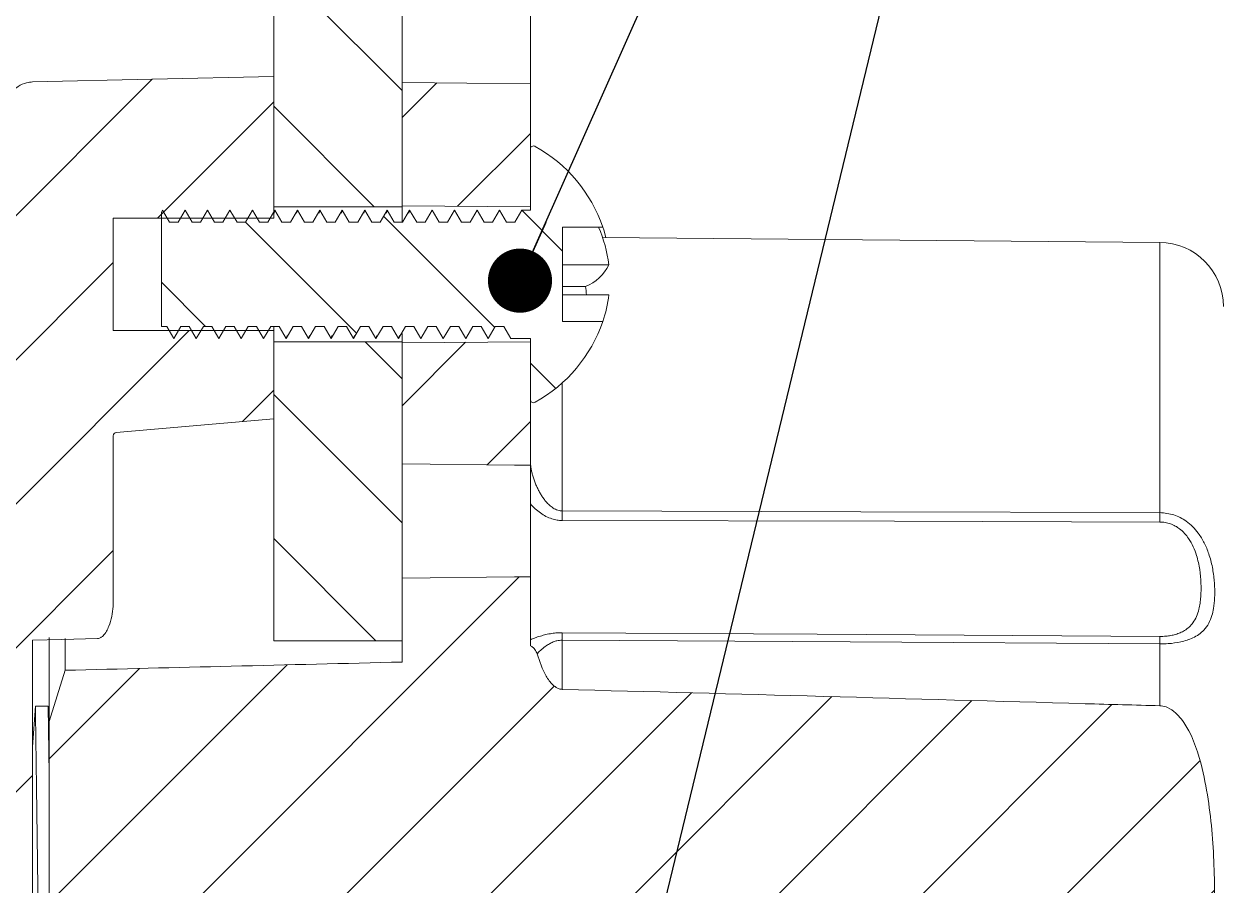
# Model space of a CAD drawing. Extents: x 14808 to 20058, y -13198 to -11680.
# Drawn here: x 16160.1 to 16178.73, y -12174.98 to -12161.57 of the extents above; entities that cross this region are included whole.
import ezdxf

# ---------------------------------------------------------------- set-up
doc = ezdxf.new("R2010")
doc.units = 0
doc.header["$LTSCALE"] = 7
doc.header["$MEASUREMENT"] = 0
doc.layers.get('0').update_dxf_attribs({"color": 2, "linetype": 'CONTINUOUS'})
doc.layers.add('D', color=2, linetype='CONTINUOUS')
doc.styles.add('GHS', font='romans', dxfattribs={"bigfont": 'ghs'})
doc.dimstyles.new('STANDARD$7', dxfattribs={"dimtxt": 3.5, "dimasz": 3, "dimexe": 1, "dimexo": 0.0625, "dimgap": 1, "dimtad": 1, "dimdec": 4, "dimzin": 0, "dimdsep": 46, "dimtxsty": 'GHS', "dimcen": 1, "dimclrt": 2, "dimadec": 0, "dimazin": 0, "dimtfac": 1, "dimtdec": 4, "dimtofl": 0, "dimtmove": 0, "dimatfit": 3, "dimfxl": 1, "dimtolj": 1, "dimtzin": 0, "dimarcsym": 0})
pattern_1 = [(315, (16169.5734, -12738.675), (1.122532, 1.122532), [])]
pattern_2 = [(45, (16169.5734, -12738.675), (-1.122532, 1.122532), [])]

msp = doc.modelspace()

# ---------------------------------------------------------------- hatches: boundary and pattern name
at = {"linetype": 'Continuous', "lineweight": 0}
h = msp.add_hatch(dxfattribs=at)
h.set_pattern_fill('ANSI31', color=2, scale=0.5, angle=-90, style=0)
h.set_pattern_definition(pattern_1)
edge = h.paths.add_edge_path(flags=0)
edge.add_line((16223.996, -12150.617), (16223.996, -12148.617))
edge.add_line((16223.996, -12148.617), (16164.978, -12149.647))
edge.add_arc((16164.996, -12150.647), 1, 91, 180)
edge.add_line((16163.996, -12150.647), (16163.996, -12164.417))
edge.add_line((16163.996, -12164.417), (16165.996, -12164.417))
edge.add_line((16165.996, -12164.417), (16165.996, -12152.121))
edge.add_arc((16166.496, -12152.121), 0.5, 91, 180, ccw=False)
edge.add_line((16166.487, -12151.621), (16223.996, -12150.617))
h = msp.add_hatch(dxfattribs=at)
h.set_pattern_fill('ANSI31', color=2, scale=0.5, style=0)
h.set_pattern_definition(pattern_2)
edge = h.paths.add_edge_path(flags=0)
edge.add_spline(control_points=[(16159.095, -12178.303), (16159.12, -12178.326), (16159.145, -12178.349), (16159.169, -12178.372), (16159.237, -12178.434), (16159.306, -12178.496), (16159.375, -12178.556)], knot_values=[0.042392, 0.042392, 0.042392, 0.042392, 0.042591, 0.042591, 0.042591, 0.043136, 0.043136, 0.043136, 0.043136], weights=[1, 1, 1, 1, 1, 1, 1], degree=3, periodic=0)
edge.add_spline(control_points=[(16159.375, -12178.556), (16159.392, -12178.572), (16159.408, -12178.588), (16159.423, -12178.606), (16159.485, -12178.683), (16159.529, -12178.774), (16159.566, -12178.866), (16159.673, -12179.133), (16159.723, -12179.424), (16159.74, -12179.711), (16159.744, -12179.77), (16159.746, -12179.83), (16159.746, -12179.889)], knot_values=[0.006267, 0.006267, 0.006267, 0.006267, 0.006403, 0.006403, 0.006403, 0.006999, 0.006999, 0.006999, 0.008742, 0.008742, 0.008742, 0.009101, 0.009101, 0.009101, 0.009101], weights=[1, 1, 1, 1, 1, 1, 1, 1, 1, 1, 1, 1, 1], degree=3, periodic=0)
edge.add_line((16159.746, -12179.889), (16159.746, -12187.628))
edge.add_spline(control_points=[(16159.746, -12187.628), (16159.746, -12187.648), (16159.746, -12187.669), (16159.748, -12187.689), (16159.753, -12187.761), (16159.768, -12187.833), (16159.793, -12187.901), (16159.818, -12187.968), (16159.853, -12188.032), (16159.898, -12188.087), (16159.931, -12188.127), (16159.969, -12188.163), (16160.012, -12188.191), (16160.055, -12188.22), (16160.104, -12188.242), (16160.154, -12188.253), (16160.181, -12188.26), (16160.209, -12188.263), (16160.237, -12188.264)], knot_values=[0.005622, 0.005622, 0.005622, 0.005622, 0.005746, 0.005746, 0.005746, 0.006182, 0.006182, 0.006182, 0.006614, 0.006614, 0.006614, 0.006924, 0.006924, 0.006924, 0.007237, 0.007237, 0.007237, 0.007404, 0.007404, 0.007404, 0.007404], weights=[1, 1, 1, 1, 1, 1, 1, 1, 1, 1, 1, 1, 1, 1, 1, 1, 1, 1, 1], degree=3, periodic=0)
edge.add_spline(control_points=[(16160.237, -12188.264), (16160.858, -12188.278), (16161.479, -12188.291), (16162.101, -12188.305), (16162.732, -12188.319), (16163.364, -12188.333), (16163.996, -12188.347)], knot_values=[0.060318, 0.060318, 0.060318, 0.060318, 0.064047, 0.064047, 0.064047, 0.067838, 0.067838, 0.067838, 0.067838], weights=[1, 1, 1, 1, 1, 1, 1], degree=3, periodic=0)
edge.add_line((16163.996, -12188.347), (16163.996, -12186.141))
edge.add_line((16163.996, -12186.141), (16161.496, -12186.141))
edge.add_line((16161.496, -12186.141), (16161.496, -12184.391))
edge.add_line((16161.496, -12184.391), (16163.996, -12184.391))
edge.add_line((16163.996, -12184.391), (16163.996, -12183.016))
edge.add_line((16163.996, -12183.016), (16161.541, -12182.801))
edge.add_arc((16161.546, -12182.752), 0.05, 180, 265, ccw=False)
edge.add_line((16161.496, -12182.752), (16161.496, -12180.192))
edge.add_spline(control_points=[(16161.496, -12180.192), (16161.496, -12180.154), (16161.494, -12180.115), (16161.49, -12180.077), (16161.481, -12179.975), (16161.462, -12179.872), (16161.424, -12179.777), (16161.407, -12179.735), (16161.386, -12179.695), (16161.359, -12179.659), (16161.345, -12179.642), (16161.329, -12179.626), (16161.311, -12179.613), (16161.299, -12179.605), (16161.287, -12179.599), (16161.273, -12179.595), (16161.265, -12179.593), (16161.256, -12179.591), (16161.248, -12179.591)], knot_values=[0.001314, 0.001314, 0.001314, 0.001314, 0.001549, 0.001549, 0.001549, 0.002172, 0.002172, 0.002172, 0.002444, 0.002444, 0.002444, 0.002577, 0.002577, 0.002577, 0.002661, 0.002661, 0.002661, 0.002713, 0.002713, 0.002713, 0.002713], weights=[1, 1, 1, 1, 1, 1, 1, 1, 1, 1, 1, 1, 1, 1, 1, 1, 1, 1, 1], degree=3, periodic=0)
edge.add_spline(control_points=[(16161.248, -12179.591), (16161.062, -12179.587), (16160.877, -12179.583), (16160.692, -12179.579), (16160.54, -12179.575), (16160.389, -12179.572), (16160.237, -12179.568)], knot_values=[0.041549, 0.041549, 0.041549, 0.041549, 0.042661, 0.042661, 0.042661, 0.043571, 0.043571, 0.043571, 0.043571], weights=[1, 1, 1, 1, 1, 1, 1], degree=3, periodic=0)
edge.add_line((16160.237, -12179.568), (16160.237, -12171.165))
edge.add_spline(control_points=[(16160.237, -12171.165), (16160.389, -12171.162), (16160.54, -12171.158), (16160.692, -12171.155), (16160.877, -12171.151), (16161.062, -12171.147), (16161.248, -12171.142)], knot_values=[0.04175, 0.04175, 0.04175, 0.04175, 0.042661, 0.042661, 0.042661, 0.043773, 0.043773, 0.043773, 0.043773], weights=[1, 1, 1, 1, 1, 1, 1], degree=3, periodic=0)
edge.add_spline(control_points=[(16161.248, -12171.142), (16161.249, -12171.142), (16161.25, -12171.142), (16161.25, -12171.142), (16161.255, -12171.142), (16161.259, -12171.142), (16161.264, -12171.141), (16161.276, -12171.138), (16161.288, -12171.134), (16161.299, -12171.128), (16161.312, -12171.12), (16161.324, -12171.111), (16161.335, -12171.1), (16161.357, -12171.079), (16161.374, -12171.054), (16161.389, -12171.029), (16161.404, -12171.003), (16161.416, -12170.976), (16161.427, -12170.948), (16161.465, -12170.85), (16161.484, -12170.745), (16161.492, -12170.64), (16161.494, -12170.607), (16161.496, -12170.574), (16161.496, -12170.541)], knot_values=[0.005469, 0.005469, 0.005469, 0.005469, 0.005488, 0.005488, 0.005488, 0.005501, 0.005501, 0.005501, 0.005577, 0.005577, 0.005577, 0.00567, 0.00567, 0.00567, 0.005851, 0.005851, 0.005851, 0.006031, 0.006031, 0.006031, 0.006675, 0.006675, 0.006675, 0.006877, 0.006877, 0.006877, 0.006877], weights=[1, 1, 1, 1, 1, 1, 1, 1, 1, 1, 1, 1, 1, 1, 1, 1, 1, 1, 1, 1, 1, 1, 1, 1, 1], degree=3, periodic=0)
edge.add_line((16161.496, -12170.541), (16161.496, -12167.982))
edge.add_arc((16161.546, -12167.982), 0.05, 95, 180, ccw=False)
edge.add_line((16161.541, -12167.932), (16163.996, -12167.717))
edge.add_line((16163.996, -12167.717), (16163.996, -12166.342))
edge.add_line((16163.996, -12166.342), (16161.496, -12166.342))
edge.add_line((16161.496, -12166.342), (16161.496, -12164.592))
edge.add_line((16161.496, -12164.592), (16163.996, -12164.592))
edge.add_line((16163.996, -12164.592), (16163.996, -12162.387))
edge.add_spline(control_points=[(16163.996, -12162.387), (16163.364, -12162.401), (16162.732, -12162.414), (16162.101, -12162.428), (16161.479, -12162.442), (16160.858, -12162.456), (16160.237, -12162.469)], knot_values=[0.060256, 0.060256, 0.060256, 0.060256, 0.064047, 0.064047, 0.064047, 0.067775, 0.067775, 0.067775, 0.067775], weights=[1, 1, 1, 1, 1, 1, 1], degree=3, periodic=0)
edge.add_spline(control_points=[(16160.237, -12162.469), (16160.206, -12162.47), (16160.175, -12162.474), (16160.145, -12162.482), (16160.098, -12162.494), (16160.053, -12162.515), (16160.013, -12162.542), (16159.965, -12162.573), (16159.923, -12162.614), (16159.888, -12162.66), (16159.844, -12162.716), (16159.811, -12162.782), (16159.787, -12162.85), (16159.759, -12162.931), (16159.746, -12163.019), (16159.746, -12163.106)], knot_values=[0.003879, 0.003879, 0.003879, 0.003879, 0.004067, 0.004067, 0.004067, 0.004361, 0.004361, 0.004361, 0.004709, 0.004709, 0.004709, 0.005147, 0.005147, 0.005147, 0.005676, 0.005676, 0.005676, 0.005676], weights=[1, 1, 1, 1, 1, 1, 1, 1, 1, 1, 1, 1, 1, 1, 1, 1], degree=3, periodic=0)
edge.add_line((16159.746, -12163.106), (16159.746, -12170.844))
edge.add_spline(control_points=[(16159.746, -12170.844), (16159.746, -12170.963), (16159.738, -12171.083), (16159.724, -12171.202), (16159.702, -12171.392), (16159.664, -12171.582), (16159.604, -12171.764), (16159.573, -12171.855), (16159.537, -12171.945), (16159.49, -12172.028), (16159.47, -12172.063), (16159.448, -12172.097), (16159.422, -12172.128), (16159.407, -12172.146), (16159.392, -12172.162), (16159.375, -12172.177)], knot_values=[0.010703, 0.010703, 0.010703, 0.010703, 0.011417, 0.011417, 0.011417, 0.012567, 0.012567, 0.012567, 0.013141, 0.013141, 0.013141, 0.013382, 0.013382, 0.013382, 0.013517, 0.013517, 0.013517, 0.013517], weights=[1, 1, 1, 1, 1, 1, 1, 1, 1, 1, 1, 1, 1, 1, 1, 1], degree=3, periodic=0)
edge.add_spline(control_points=[(16159.375, -12172.177), (16159.28, -12172.26), (16159.187, -12172.344), (16159.095, -12172.43)], knot_values=[0.028069, 0.028069, 0.028069, 0.028069, 0.028822, 0.028822, 0.028822, 0.028822], weights=[1, 1, 1, 1], degree=3, periodic=0)
edge.add_line((16159.095, -12172.43), (16159.095, -12178.303))
h = msp.add_hatch(dxfattribs=at)
h.set_pattern_fill('ANSI31', color=2, scale=0.5, style=0)
h.set_pattern_definition(pattern_2)
edge = h.paths.add_edge_path(flags=0)
edge.add_spline(control_points=[(16167.996, -12162.502), (16167.665, -12162.499), (16167.334, -12162.495), (16167.003, -12162.491), (16166.667, -12162.488), (16166.331, -12162.484), (16165.996, -12162.48)], knot_values=[0.062418, 0.062418, 0.062418, 0.062418, 0.064403, 0.064403, 0.064403, 0.066418, 0.066418, 0.066418, 0.066418], weights=[1, 1, 1, 1, 1, 1, 1], degree=3, periodic=0)
edge.add_line((16165.996, -12162.48), (16165.996, -12164.4))
edge.add_line((16165.996, -12164.4), (16167.996, -12164.417))
edge.add_line((16167.996, -12164.417), (16167.996, -12162.502))
h = msp.add_hatch(dxfattribs=at)
h.set_pattern_fill('ANSI31', color=2, scale=0.5, angle=-90, style=0)
h.set_pattern_definition(pattern_1)
edge = h.paths.add_edge_path(flags=0)
edge.add_line((16168.496, -12164.732), (16169.124, -12164.732))
edge.add_arc((16166.967, -12165.467), 2.278, 18.8227, 61.0594)
edge.add_arc((16168.046, -12163.517), 0.05, 61.0594, 180)
edge.add_line((16167.996, -12163.517), (16167.996, -12164.467))
edge.add_line((16167.996, -12164.467), (16167.864, -12164.467))
edge.add_line((16167.864, -12164.467), (16167.755, -12164.657))
edge.add_line((16167.755, -12164.657), (16167.624, -12164.657))
edge.add_line((16167.624, -12164.657), (16167.514, -12164.467))
edge.add_line((16167.514, -12164.467), (16167.514, -12164.467))
edge.add_line((16167.514, -12164.467), (16167.405, -12164.657))
edge.add_line((16167.405, -12164.657), (16167.274, -12164.657))
edge.add_line((16167.274, -12164.657), (16167.164, -12164.467))
edge.add_line((16167.164, -12164.467), (16167.164, -12164.467))
edge.add_line((16167.164, -12164.467), (16167.055, -12164.657))
edge.add_line((16167.055, -12164.657), (16166.924, -12164.657))
edge.add_line((16166.924, -12164.657), (16166.814, -12164.467))
edge.add_line((16166.814, -12164.467), (16166.814, -12164.467))
edge.add_line((16166.814, -12164.467), (16166.705, -12164.657))
edge.add_line((16166.705, -12164.657), (16166.574, -12164.657))
edge.add_line((16166.574, -12164.657), (16166.464, -12164.467))
edge.add_line((16166.464, -12164.467), (16166.355, -12164.657))
edge.add_line((16166.355, -12164.657), (16166.224, -12164.657))
edge.add_line((16166.224, -12164.657), (16166.114, -12164.467))
edge.add_line((16166.114, -12164.467), (16166.005, -12164.657))
edge.add_line((16166.005, -12164.657), (16165.874, -12164.657))
edge.add_line((16165.874, -12164.657), (16165.764, -12164.467))
edge.add_line((16165.764, -12164.467), (16165.655, -12164.657))
edge.add_line((16165.655, -12164.657), (16165.524, -12164.657))
edge.add_line((16165.524, -12164.657), (16165.414, -12164.467))
edge.add_line((16165.414, -12164.467), (16165.305, -12164.657))
edge.add_line((16165.305, -12164.657), (16165.174, -12164.657))
edge.add_line((16165.174, -12164.657), (16165.064, -12164.467))
edge.add_line((16165.064, -12164.467), (16164.955, -12164.657))
edge.add_line((16164.955, -12164.657), (16164.824, -12164.657))
edge.add_line((16164.824, -12164.657), (16164.714, -12164.467))
edge.add_line((16164.714, -12164.467), (16164.605, -12164.657))
edge.add_line((16164.605, -12164.657), (16164.474, -12164.657))
edge.add_line((16164.474, -12164.657), (16164.364, -12164.467))
edge.add_line((16164.364, -12164.467), (16164.255, -12164.657))
edge.add_line((16164.255, -12164.657), (16164.124, -12164.657))
edge.add_line((16164.124, -12164.657), (16164.014, -12164.467))
edge.add_line((16164.014, -12164.467), (16163.905, -12164.657))
edge.add_line((16163.905, -12164.657), (16163.774, -12164.657))
edge.add_line((16163.774, -12164.657), (16163.664, -12164.467))
edge.add_line((16163.664, -12164.467), (16163.555, -12164.657))
edge.add_line((16163.555, -12164.657), (16163.424, -12164.657))
edge.add_line((16163.424, -12164.657), (16163.314, -12164.467))
edge.add_line((16163.314, -12164.467), (16163.205, -12164.657))
edge.add_line((16163.205, -12164.657), (16163.074, -12164.657))
edge.add_line((16163.074, -12164.657), (16162.964, -12164.467))
edge.add_line((16162.964, -12164.467), (16162.855, -12164.657))
edge.add_line((16162.855, -12164.657), (16162.724, -12164.657))
edge.add_line((16162.724, -12164.657), (16162.614, -12164.467))
edge.add_line((16162.614, -12164.467), (16162.505, -12164.657))
edge.add_line((16162.505, -12164.657), (16162.374, -12164.657))
edge.add_line((16162.374, -12164.657), (16162.264, -12164.467))
edge.add_line((16162.264, -12164.467), (16162.246, -12164.5))
edge.add_line((16162.246, -12164.5), (16162.246, -12166.278))
edge.add_line((16162.246, -12166.278), (16162.33, -12166.278))
edge.add_line((16162.33, -12166.278), (16162.439, -12166.467))
edge.add_line((16162.439, -12166.467), (16162.549, -12166.278))
edge.add_line((16162.549, -12166.278), (16162.68, -12166.278))
edge.add_line((16162.68, -12166.278), (16162.789, -12166.467))
edge.add_line((16162.789, -12166.467), (16162.899, -12166.278))
edge.add_line((16162.899, -12166.278), (16163.03, -12166.278))
edge.add_line((16163.03, -12166.278), (16163.139, -12166.467))
edge.add_line((16163.139, -12166.467), (16163.249, -12166.278))
edge.add_line((16163.249, -12166.278), (16163.38, -12166.278))
edge.add_line((16163.38, -12166.278), (16163.489, -12166.467))
edge.add_line((16163.489, -12166.467), (16163.599, -12166.278))
edge.add_line((16163.599, -12166.278), (16163.73, -12166.278))
edge.add_line((16163.73, -12166.278), (16163.839, -12166.467))
edge.add_line((16163.839, -12166.467), (16163.949, -12166.278))
edge.add_line((16163.949, -12166.278), (16164.08, -12166.278))
edge.add_line((16164.08, -12166.278), (16164.189, -12166.467))
edge.add_line((16164.189, -12166.467), (16164.299, -12166.278))
edge.add_line((16164.299, -12166.278), (16164.43, -12166.278))
edge.add_line((16164.43, -12166.278), (16164.539, -12166.467))
edge.add_line((16164.539, -12166.467), (16164.649, -12166.278))
edge.add_line((16164.649, -12166.278), (16164.78, -12166.278))
edge.add_line((16164.78, -12166.278), (16164.889, -12166.467))
edge.add_line((16164.889, -12166.467), (16164.999, -12166.278))
edge.add_line((16164.999, -12166.278), (16165.13, -12166.278))
edge.add_line((16165.13, -12166.278), (16165.239, -12166.467))
edge.add_line((16165.239, -12166.467), (16165.349, -12166.278))
edge.add_line((16165.349, -12166.278), (16165.48, -12166.278))
edge.add_line((16165.48, -12166.278), (16165.589, -12166.467))
edge.add_line((16165.589, -12166.467), (16165.699, -12166.278))
edge.add_line((16165.699, -12166.278), (16165.83, -12166.278))
edge.add_line((16165.83, -12166.278), (16165.939, -12166.467))
edge.add_line((16165.939, -12166.467), (16166.049, -12166.278))
edge.add_line((16166.049, -12166.278), (16166.18, -12166.278))
edge.add_line((16166.18, -12166.278), (16166.289, -12166.467))
edge.add_line((16166.289, -12166.467), (16166.399, -12166.278))
edge.add_line((16166.399, -12166.278), (16166.53, -12166.278))
edge.add_line((16166.53, -12166.278), (16166.639, -12166.467))
edge.add_line((16166.639, -12166.467), (16166.639, -12166.467))
edge.add_line((16166.639, -12166.467), (16166.749, -12166.278))
edge.add_line((16166.749, -12166.278), (16166.88, -12166.278))
edge.add_line((16166.88, -12166.278), (16166.989, -12166.467))
edge.add_line((16166.989, -12166.467), (16166.989, -12166.467))
edge.add_line((16166.989, -12166.467), (16167.099, -12166.278))
edge.add_line((16167.099, -12166.278), (16167.23, -12166.278))
edge.add_line((16167.23, -12166.278), (16167.339, -12166.467))
edge.add_line((16167.339, -12166.467), (16167.339, -12166.467))
edge.add_line((16167.339, -12166.467), (16167.449, -12166.278))
edge.add_line((16167.449, -12166.278), (16167.58, -12166.278))
edge.add_line((16167.58, -12166.278), (16167.689, -12166.467))
edge.add_line((16167.689, -12166.467), (16167.996, -12166.467))
edge.add_line((16167.996, -12166.467), (16167.996, -12167.417))
edge.add_arc((16168.046, -12167.417), 0.05, 180, 298.9406)
edge.add_arc((16166.967, -12165.467), 2.278, -61.0594, -18.8227)
edge.add_line((16169.124, -12166.202), (16168.496, -12166.202))
edge.add_line((16168.496, -12166.202), (16168.496, -12164.732))
h = msp.add_hatch(dxfattribs=at)
h.set_pattern_fill('ANSI31', color=2, scale=0.5, angle=-90, style=0)
h.set_pattern_definition(pattern_1)
h.paths.add_polyline_path([(16163.996, -12166.517), (16163.996, -12171.176), (16165.996, -12171.176), (16165.996, -12166.517)], flags=0)
h = msp.add_hatch(dxfattribs=at)
h.set_pattern_fill('ANSI31', color=2, scale=0.5, style=0)
h.set_pattern_definition(pattern_2)
edge = h.paths.add_edge_path(flags=0)
edge.add_line((16167.996, -12168.442), (16167.996, -12166.517))
edge.add_line((16167.996, -12166.517), (16165.996, -12166.535))
edge.add_line((16165.996, -12166.535), (16165.996, -12168.421))
edge.add_spline(control_points=[(16165.996, -12168.421), (16166.579, -12168.427), (16167.163, -12168.433), (16167.746, -12168.439), (16167.829, -12168.44), (16167.912, -12168.441), (16167.996, -12168.442)], knot_values=[0.011351, 0.011351, 0.011351, 0.011351, 0.014852, 0.014852, 0.014852, 0.015351, 0.015351, 0.015351, 0.015351], weights=[1, 1, 1, 1, 1, 1, 1], degree=3, periodic=0)
h = msp.add_hatch(dxfattribs=at)
h.set_pattern_fill('ANSI31', color=2, scale=0.5, style=0)
h.set_pattern_definition(pattern_2)
edge = h.paths.add_edge_path(flags=0)
edge.add_line((16165.996, -12179.226), (16165.996, -12180.533))
edge.add_spline(control_points=[(16165.996, -12180.533), (16166.579, -12180.54), (16167.163, -12180.546), (16167.746, -12180.552), (16167.829, -12180.553), (16167.912, -12180.554), (16167.996, -12180.555)], knot_values=[0.011351, 0.011351, 0.011351, 0.011351, 0.014852, 0.014852, 0.014852, 0.015351, 0.015351, 0.015351, 0.015351], weights=[1, 1, 1, 1, 1, 1, 1], degree=3, periodic=0)
edge.add_line((16167.996, -12180.555), (16167.996, -12179.481))
edge.add_spline(control_points=[(16167.996, -12179.481), (16168.004, -12179.476), (16168.012, -12179.471), (16168.02, -12179.466), (16168.039, -12179.452), (16168.056, -12179.436), (16168.069, -12179.417), (16168.083, -12179.398), (16168.094, -12179.376), (16168.1, -12179.353)], knot_values=[0.000269, 0.000269, 0.000269, 0.000269, 0.000325, 0.000325, 0.000325, 0.000465, 0.000465, 0.000465, 0.000605, 0.000605, 0.000605, 0.000605], weights=[1, 1, 1, 1, 1, 1, 1, 1, 1, 1], degree=3, periodic=0)
edge.add_spline(control_points=[(16168.1, -12179.353), (16168.114, -12179.305), (16168.13, -12179.257), (16168.147, -12179.21), (16168.172, -12179.144), (16168.2, -12179.079), (16168.235, -12179.018), (16168.261, -12178.971), (16168.292, -12178.926), (16168.329, -12178.887), (16168.349, -12178.866), (16168.37, -12178.847), (16168.395, -12178.832), (16168.414, -12178.82), (16168.434, -12178.811), (16168.456, -12178.805), (16168.468, -12178.803), (16168.479, -12178.801), (16168.491, -12178.801)], knot_values=[0.010382, 0.010382, 0.010382, 0.010382, 0.010686, 0.010686, 0.010686, 0.011108, 0.011108, 0.011108, 0.011432, 0.011432, 0.011432, 0.011602, 0.011602, 0.011602, 0.011736, 0.011736, 0.011736, 0.011807, 0.011807, 0.011807, 0.011807], weights=[1, 1, 1, 1, 1, 1, 1, 1, 1, 1, 1, 1, 1, 1, 1, 1, 1, 1, 1], degree=3, periodic=0)
edge.add_spline(control_points=[(16168.491, -12178.801), (16171.208, -12178.728), (16173.925, -12178.654), (16176.642, -12178.577), (16177.029, -12178.566), (16177.417, -12178.555), (16177.804, -12178.544)], knot_values=[0.024961, 0.024961, 0.024961, 0.024961, 0.041268, 0.041268, 0.041268, 0.043594, 0.043594, 0.043594, 0.043594], weights=[1, 1, 1, 1, 1, 1, 1], degree=3, periodic=0)
edge.add_spline(control_points=[(16177.804, -12178.544), (16177.812, -12178.544), (16177.82, -12178.543), (16177.827, -12178.543), (16177.871, -12178.538), (16177.913, -12178.524), (16177.952, -12178.504), (16177.99, -12178.484), (16178.025, -12178.458), (16178.057, -12178.429), (16178.153, -12178.341), (16178.223, -12178.225), (16178.279, -12178.108), (16178.392, -12177.875), (16178.458, -12177.62), (16178.507, -12177.367), (16178.636, -12176.71), (16178.66, -12176.035), (16178.66, -12175.367), (16178.66, -12174.63), (16178.637, -12173.882), (16178.464, -12173.167), (16178.408, -12172.936), (16178.336, -12172.704), (16178.213, -12172.501), (16178.168, -12172.428), (16178.116, -12172.357), (16178.052, -12172.3), (16178.015, -12172.267), (16177.973, -12172.238), (16177.927, -12172.218), (16177.895, -12172.204), (16177.861, -12172.194), (16177.826, -12172.191), (16177.819, -12172.19), (16177.812, -12172.189), (16177.804, -12172.189)], knot_values=[0.020659, 0.020659, 0.020659, 0.020659, 0.020704, 0.020704, 0.020704, 0.02096, 0.02096, 0.02096, 0.021212, 0.021212, 0.021212, 0.021989, 0.021989, 0.021989, 0.023531, 0.023531, 0.023531, 0.027523, 0.027523, 0.027523, 0.031941, 0.031941, 0.031941, 0.033358, 0.033358, 0.033358, 0.033867, 0.033867, 0.033867, 0.034162, 0.034162, 0.034162, 0.034368, 0.034368, 0.034368, 0.03441, 0.03441, 0.03441, 0.03441], weights=[1, 1, 1, 1, 1, 1, 1, 1, 1, 1, 1, 1, 1, 1, 1, 1, 1, 1, 1, 1, 1, 1, 1, 1, 1, 1, 1, 1, 1, 1, 1, 1, 1, 1, 1, 1, 1], degree=3, periodic=0)
edge.add_spline(control_points=[(16177.804, -12172.189), (16177.417, -12172.178), (16177.029, -12172.167), (16176.642, -12172.156), (16173.925, -12172.079), (16171.208, -12172.005), (16168.491, -12171.933)], knot_values=[0.038943, 0.038943, 0.038943, 0.038943, 0.041268, 0.041268, 0.041268, 0.057576, 0.057576, 0.057576, 0.057576], weights=[1, 1, 1, 1, 1, 1, 1], degree=3, periodic=0)
edge.add_spline(control_points=[(16168.491, -12171.933), (16168.484, -12171.932), (16168.478, -12171.932), (16168.471, -12171.931), (16168.453, -12171.928), (16168.434, -12171.922), (16168.418, -12171.914), (16168.391, -12171.901), (16168.367, -12171.883), (16168.345, -12171.862), (16168.304, -12171.823), (16168.27, -12171.776), (16168.242, -12171.726), (16168.179, -12171.619), (16168.135, -12171.5), (16168.1, -12171.38)], knot_values=[0.000207, 0.000207, 0.000207, 0.000207, 0.000247, 0.000247, 0.000247, 0.000359, 0.000359, 0.000359, 0.000537, 0.000537, 0.000537, 0.000882, 0.000882, 0.000882, 0.001641, 0.001641, 0.001641, 0.001641], weights=[1, 1, 1, 1, 1, 1, 1, 1, 1, 1, 1, 1, 1, 1, 1, 1], degree=3, periodic=0)
edge.add_spline(control_points=[(16168.1, -12171.38), (16168.097, -12171.369), (16168.093, -12171.358), (16168.088, -12171.347), (16168.076, -12171.323), (16168.059, -12171.301), (16168.039, -12171.283), (16168.026, -12171.271), (16168.011, -12171.261), (16167.996, -12171.253)], knot_values=[0, 0, 0, 0, 0.00007, 0.00007, 0.00007, 0.000235, 0.000235, 0.000235, 0.000341, 0.000341, 0.000341, 0.000341], weights=[1, 1, 1, 1, 1, 1, 1, 1, 1, 1], degree=3, periodic=0)
edge.add_line((16167.996, -12171.253), (16167.996, -12170.179))
edge.add_spline(control_points=[(16167.996, -12170.179), (16167.912, -12170.18), (16167.829, -12170.181), (16167.746, -12170.181), (16167.163, -12170.188), (16166.579, -12170.194), (16165.996, -12170.2)], knot_values=[0.003674, 0.003674, 0.003674, 0.003674, 0.004172, 0.004172, 0.004172, 0.007674, 0.007674, 0.007674, 0.007674], weights=[1, 1, 1, 1, 1, 1, 1], degree=3, periodic=0)
edge.add_line((16165.996, -12170.2), (16165.996, -12171.508))
edge.add_spline(control_points=[(16165.996, -12171.508), (16165.108, -12171.529), (16164.22, -12171.551), (16163.332, -12171.572), (16162.47, -12171.593), (16161.608, -12171.614), (16160.746, -12171.636)], knot_values=[0.036712, 0.036712, 0.036712, 0.036712, 0.04204, 0.04204, 0.04204, 0.047215, 0.047215, 0.047215, 0.047215], weights=[1, 1, 1, 1, 1, 1, 1], degree=3, periodic=0)
edge.add_spline(control_points=[(16160.746, -12171.636), (16160.654, -12171.899), (16160.571, -12172.165), (16160.496, -12172.434)], knot_values=[0.043597, 0.043597, 0.043597, 0.043597, 0.045266, 0.045266, 0.045266, 0.045266], weights=[1, 1, 1, 1], degree=3, periodic=0)
edge.add_line((16160.496, -12172.434), (16160.496, -12178.299))
edge.add_spline(control_points=[(16160.496, -12178.299), (16160.571, -12178.568), (16160.654, -12178.834), (16160.746, -12179.098)], knot_values=[0.057054, 0.057054, 0.057054, 0.057054, 0.058717, 0.058717, 0.058717, 0.058717], weights=[1, 1, 1, 1], degree=3, periodic=0)
edge.add_spline(control_points=[(16160.746, -12179.098), (16161.608, -12179.119), (16162.47, -12179.14), (16163.332, -12179.161), (16164.22, -12179.183), (16165.108, -12179.204), (16165.996, -12179.226)], knot_values=[0.036865, 0.036865, 0.036865, 0.036865, 0.04204, 0.04204, 0.04204, 0.047368, 0.047368, 0.047368, 0.047368], weights=[1, 1, 1, 1, 1, 1, 1], degree=3, periodic=0)

# ---------------------------------------------------------------- linework, layer by layer
at = {"color": 7, "linetype": 'Continuous', "lineweight": 15}
for p, q in [((16163.996, -12150.647), (16163.996, -12164.417)), ((16165.996, -12152.121), (16165.996, -12164.417)), ((16167.996, -12162.502), (16167.996, -12159.134)), ((16163.996, -12162.387), (16163.996, -12164.592)), ((16165.996, -12164.4), (16165.996, -12162.48)), ((16167.996, -12164.417), (16167.996, -12162.502)), ((16167.996, -12163.517), (16167.996, -12164.467)), ((16163.996, -12164.417), (16165.996, -12164.417)), ((16165.996, -12164.4), (16167.996, -12164.417)), ((16165.996, -12164.649), (16165.996, -12164.417)), ((16161.496, -12164.592), (16163.996, -12164.592)), ((16161.496, -12166.342), (16161.496, -12164.592)), ((16162.264, -12164.467), (16162.246, -12164.5)), ((16162.246, -12164.5), (16162.246, -12166.278)), ((16162.374, -12164.657), (16162.264, -12164.467)), ((16162.614, -12164.467), (16162.505, -12164.657)), ((16162.724, -12164.657), (16162.614, -12164.467)), ((16162.964, -12164.467), (16162.855, -12164.657)), ((16163.074, -12164.657), (16162.964, -12164.467)), ((16163.314, -12164.467), (16163.205, -12164.657)), ((16163.424, -12164.657), (16163.314, -12164.467)), ((16163.664, -12164.467), (16163.555, -12164.657)), ((16163.774, -12164.657), (16163.664, -12164.467)), ((16164.014, -12164.467), (16163.905, -12164.657)), ((16164.002, -12164.513), (16164.014, -12164.467)), ((16164.124, -12164.657), (16164.014, -12164.467)), ((16164.364, -12164.467), (16164.255, -12164.657)), ((16164.352, -12164.513), (16164.364, -12164.467)), ((16164.474, -12164.657), (16164.364, -12164.467)), ((16164.714, -12164.467), (16164.605, -12164.657)), ((16164.702, -12164.513), (16164.714, -12164.467)), ((16164.824, -12164.657), (16164.714, -12164.467)), ((16165.064, -12164.467), (16164.955, -12164.657)), ((16165.052, -12164.513), (16165.064, -12164.467)), ((16165.174, -12164.657), (16165.064, -12164.467)), ((16165.414, -12164.467), (16165.305, -12164.657)), ((16165.402, -12164.513), (16165.414, -12164.467)), ((16165.524, -12164.657), (16165.414, -12164.467)), ((16165.764, -12164.467), (16165.655, -12164.657)), ((16165.752, -12164.513), (16165.764, -12164.467)), ((16165.874, -12164.657), (16165.764, -12164.467)), ((16166.114, -12164.467), (16166.005, -12164.657)), ((16166.102, -12164.513), (16166.114, -12164.467)), ((16166.224, -12164.657), (16166.114, -12164.467)), ((16166.464, -12164.467), (16166.355, -12164.657)), ((16166.574, -12164.657), (16166.464, -12164.467)), ((16166.814, -12164.467), (16166.705, -12164.657)), ((16166.814, -12164.467), (16166.814, -12164.467)), ((16166.924, -12164.657), (16166.814, -12164.467)), ((16167.164, -12164.467), (16167.055, -12164.657)), ((16167.164, -12164.467), (16167.164, -12164.467)), ((16167.274, -12164.657), (16167.164, -12164.467)), ((16167.514, -12164.467), (16167.405, -12164.657)), ((16167.514, -12164.467), (16167.514, -12164.467)), ((16167.624, -12164.657), (16167.514, -12164.467)), ((16167.864, -12164.467), (16167.755, -12164.657)), ((16167.996, -12164.467), (16167.864, -12164.467)), ((16162.505, -12164.657), (16162.374, -12164.657)), ((16162.855, -12164.657), (16162.724, -12164.657)), ((16163.205, -12164.657), (16163.074, -12164.657)), ((16163.555, -12164.657), (16163.424, -12164.657)), ((16163.905, -12164.657), (16163.774, -12164.657)), ((16164.255, -12164.657), (16164.124, -12164.657)), ((16164.605, -12164.657), (16164.474, -12164.657)), ((16164.955, -12164.657), (16164.824, -12164.657)), ((16165.305, -12164.657), (16165.174, -12164.657)), ((16165.655, -12164.657), (16165.524, -12164.657)), ((16166.005, -12164.657), (16165.874, -12164.657)), ((16166.355, -12164.657), (16166.224, -12164.657)), ((16166.705, -12164.657), (16166.574, -12164.657)), ((16167.055, -12164.657), (16166.924, -12164.657)), ((16167.405, -12164.657), (16167.274, -12164.657)), ((16167.755, -12164.657), (16167.624, -12164.657)), ((16168.496, -12166.202), (16168.496, -12164.732)), ((16169.124, -12164.732), (16168.496, -12164.732)), ((16177.804, -12164.97), (16169.121, -12164.894)), ((16168.496, -12165.317), (16169.218, -12165.317)), ((16168.856, -12165.657), (16168.496, -12165.657)), ((16169.218, -12165.787), (16168.496, -12165.787)), ((16162.246, -12166.278), (16162.33, -12166.278)), ((16162.33, -12166.278), (16162.439, -12166.467)), ((16162.439, -12166.467), (16162.549, -12166.278)), ((16162.549, -12166.278), (16162.68, -12166.278)), ((16162.68, -12166.278), (16162.789, -12166.467)), ((16162.789, -12166.467), (16162.899, -12166.278)), ((16162.899, -12166.278), (16163.03, -12166.278)), ((16163.03, -12166.278), (16163.139, -12166.467)), ((16163.139, -12166.467), (16163.249, -12166.278)), ((16163.249, -12166.278), (16163.38, -12166.278)), ((16163.38, -12166.278), (16163.489, -12166.467)), ((16163.489, -12166.467), (16163.599, -12166.278)), ((16163.599, -12166.278), (16163.73, -12166.278)), ((16163.73, -12166.278), (16163.839, -12166.467)), ((16163.839, -12166.467), (16163.949, -12166.278)), ((16163.949, -12166.278), (16164.08, -12166.278)), ((16163.996, -12166.342), (16163.996, -12166.282)), ((16164.08, -12166.278), (16164.189, -12166.467)), ((16164.189, -12166.467), (16164.299, -12166.278)), ((16164.299, -12166.278), (16164.43, -12166.278)), ((16164.43, -12166.278), (16164.539, -12166.467)), ((16164.539, -12166.467), (16164.649, -12166.278)), ((16164.649, -12166.278), (16164.78, -12166.278)), ((16164.78, -12166.278), (16164.889, -12166.467)), ((16164.889, -12166.467), (16164.999, -12166.278)), ((16164.999, -12166.278), (16165.13, -12166.278)), ((16165.13, -12166.278), (16165.239, -12166.467)), ((16165.239, -12166.467), (16165.349, -12166.278)), ((16165.349, -12166.278), (16165.48, -12166.278)), ((16165.48, -12166.278), (16165.589, -12166.467)), ((16165.589, -12166.467), (16165.699, -12166.278)), ((16165.699, -12166.278), (16165.83, -12166.278)), ((16165.83, -12166.278), (16165.939, -12166.467)), ((16165.939, -12166.467), (16166.049, -12166.278)), ((16166.049, -12166.278), (16166.18, -12166.278)), ((16166.18, -12166.278), (16166.289, -12166.467)), ((16166.289, -12166.467), (16166.399, -12166.278)), ((16166.399, -12166.278), (16166.53, -12166.278)), ((16166.53, -12166.278), (16166.639, -12166.467)), ((16166.639, -12166.467), (16166.749, -12166.278)), ((16166.749, -12166.278), (16166.88, -12166.278)), ((16166.88, -12166.278), (16166.989, -12166.467)), ((16166.989, -12166.467), (16167.099, -12166.278)), ((16167.099, -12166.278), (16167.23, -12166.278)), ((16167.23, -12166.278), (16167.339, -12166.467)), ((16167.339, -12166.467), (16167.449, -12166.278)), ((16167.449, -12166.278), (16167.58, -12166.278)), ((16167.58, -12166.278), (16167.689, -12166.467)), ((16168.496, -12166.202), (16169.124, -12166.202)), ((16163.996, -12166.342), (16161.496, -12166.342)), ((16163.996, -12166.342), (16163.996, -12167.717)), ((16164.189, -12166.467), (16164.204, -12166.419)), ((16164.539, -12166.467), (16164.554, -12166.419)), ((16164.889, -12166.467), (16164.904, -12166.419)), ((16165.239, -12166.467), (16165.254, -12166.419)), ((16165.589, -12166.467), (16165.604, -12166.419)), ((16165.939, -12166.467), (16165.954, -12166.419)), ((16165.996, -12166.517), (16165.996, -12166.389)), ((16166.639, -12166.467), (16166.639, -12166.467)), ((16166.989, -12166.467), (16166.989, -12166.467)), ((16167.339, -12166.467), (16167.339, -12166.467)), ((16167.689, -12166.467), (16167.996, -12166.467)), ((16167.996, -12166.467), (16167.996, -12167.417)), ((16165.996, -12166.517), (16163.996, -12166.517)), ((16163.996, -12166.517), (16163.996, -12171.176)), ((16167.996, -12166.517), (16165.996, -12166.535)), ((16165.996, -12166.517), (16165.996, -12171.176)), ((16165.996, -12168.421), (16165.996, -12166.535)), ((16167.996, -12168.442), (16167.996, -12166.517)), ((16161.541, -12167.932), (16163.996, -12167.717)), ((16161.496, -12167.982), (16161.496, -12170.541)), ((16167.996, -12168.442), (16167.996, -12170.179)), ((16165.996, -12171.508), (16165.996, -12170.2)), ((16167.996, -12171.253), (16167.996, -12170.179)), ((16160.496, -12172.434), (16160.496, -12171.124)), ((16160.746, -12171.142), (16160.746, -12171.636)), ((16160.237, -12179.568), (16160.237, -12171.165)), ((16163.996, -12171.176), (16165.996, -12171.176)), ((16168.491, -12171.167), (16168.491, -12171.933)), ((16177.804, -12172.189), (16177.804, -12171.225)), ((16160.496, -12172.434), (16160.746, -12171.636)), ((16160.237, -12172.83), (16160.281, -12172.196)), ((16160.281, -12172.196), (16160.481, -12172.196)), ((16160.496, -12173.258), (16160.481, -12172.196)), ((16160.481, -12172.196), (16160.496, -12172.353)), ((16160.496, -12178.299), (16160.496, -12172.434))]:
    msp.add_line(p, q, dxfattribs=at)
at = {"color": 8, "linetype": 'Continuous', "lineweight": 15}
for p, q in [((16177.804, -12169.179), (16177.804, -12164.97)), ((16168.491, -12167.161), (16168.491, -12169.153))]:
    msp.add_line(p, q, dxfattribs=at)
at = {"color": 7, "linetype": 'Continuous', "lineweight": 15, "flags": 128}
for points in [[(16160.237, -12162.469), (16162.101, -12162.428), (16163.996, -12162.387)], [(16165.996, -12162.48), (16167.003, -12162.491), (16167.996, -12162.502)], [(16169.124, -12164.732), (16169.138, -12164.776), (16169.172, -12164.894)], [(16165.996, -12168.421), (16167.746, -12168.439), (16167.996, -12168.442)], [(16168.491, -12169.153), (16173.144, -12169.166), (16177.804, -12169.179)], [(16177.804, -12169.326), (16173.669, -12169.315), (16168.491, -12169.302)], [(16167.996, -12170.179), (16167.746, -12170.181), (16165.996, -12170.2)], [(16161.248, -12171.142), (16160.692, -12171.155), (16160.237, -12171.165)], [(16168.491, -12171.05), (16172.465, -12171.075), (16177.804, -12171.109)], [(16177.804, -12171.225), (16172.981, -12171.195), (16168.491, -12171.167)]]:
    msp.add_lwpolyline(points, dxfattribs=at)
at = {"color": 7, "linetype": 'Continuous', "lineweight": 15}
for centre, radius, start, end in [((16168.046, -12163.517), 0.05, 61.0594, 180), ((16166.967, -12165.467), 2.278, 18.8227, 61.0594), ((16167.202, -12165.557), 2.03, 6.7756, 23.9663), ((16177.796, -12165.97), 1, 0, 89.5), ((16168.602, -12165.024), 0.683, 291.8299, 334.5329), ((16167.185, -12165.892), 1.687, 3.5741, 8.0155), ((16167.212, -12165.55), 2.02, 341.1599, 353.2489), ((16166.967, -12165.467), 2.278, 298.9406, 341.1773), ((16168.046, -12167.417), 0.05, 180, 298.9406), ((16161.546, -12167.982), 0.05, 95, 180), ((16144.69, -12169.227), 23.801, 359.8203, 0.1797), ((16154.061, -12169.252), 23.744, 359.8227, 0.1773), ((16154.141, -12171.109), 14.351, 359.7668, 0.2332), ((16163.222, -12171.167), 14.583, 359.7722, 0.2278)]:
    msp.add_arc(centre, radius, start, end, dxfattribs=at)
for points, knots in [([(16159.746, -12163.106), (16159.753, -12163.019), (16159.767, -12162.86), (16159.871, -12162.665), (16160, -12162.54), (16160.127, -12162.48), (16160.206, -12162.472), (16160.237, -12162.469)], [0, 0, 0, 0, 0.293519, 0.536737, 0.730902, 0.895115, 1, 1, 1, 1]), ([(16167.996, -12168.361), (16167.996, -12168.362), (16167.996, -12168.382), (16167.997, -12168.421), (16168.004, -12168.478), (16168.014, -12168.536), (16168.029, -12168.595), (16168.047, -12168.655), (16168.069, -12168.716), (16168.095, -12168.776), (16168.123, -12168.833), (16168.153, -12168.888), (16168.186, -12168.94), (16168.223, -12168.989), (16168.258, -12169.03), (16168.291, -12169.062), (16168.32, -12169.086), (16168.351, -12169.109), (16168.385, -12169.128), (16168.422, -12169.143), (16168.458, -12169.151), (16168.482, -12169.152), (16168.491, -12169.153)], [0, 0, 0, 0, 0.003408, 0.061081, 0.119148, 0.178278, 0.237708, 0.30136, 0.365289, 0.43001, 0.494978, 0.555428, 0.616101, 0.677601, 0.739483, 0.776613, 0.813921, 0.851999, 0.890483, 0.93057, 0.971681, 1, 1, 1, 1]), ([(16168.491, -12169.302), (16168.464, -12169.301), (16168.41, -12169.298), (16168.325, -12169.276), (16168.237, -12169.24), (16168.15, -12169.186), (16168.068, -12169.121), (16168.02, -12169.071), (16167.996, -12169.045)], [0, 0, 0, 0, 0.139411, 0.282292, 0.456693, 0.635351, 0.816391, 1, 1, 1, 1]), ([(16177.804, -12169.179), (16177.879, -12169.186), (16178.026, -12169.201), (16178.237, -12169.314), (16178.394, -12169.472), (16178.503, -12169.652), (16178.577, -12169.832), (16178.629, -12170.035), (16178.652, -12170.205), (16178.663, -12170.364), (16178.663, -12170.51), (16178.647, -12170.66), (16178.617, -12170.792), (16178.571, -12170.907), (16178.484, -12171.031), (16178.343, -12171.132), (16178.144, -12171.196), (16177.961, -12171.222), (16177.848, -12171.224), (16177.804, -12171.225)], [0, 0, 0, 0, 0.06522, 0.128009, 0.205419, 0.257625, 0.31149, 0.376617, 0.443753, 0.470296, 0.529984, 0.590998, 0.635033, 0.689758, 0.745855, 0.832546, 0.901042, 0.961837, 1, 1, 1, 1]), ([(16177.804, -12171.109), (16177.837, -12171.108), (16177.896, -12171.107), (16177.978, -12171.095), (16178.053, -12171.077), (16178.125, -12171.052), (16178.198, -12171.014), (16178.265, -12170.963), (16178.329, -12170.891), (16178.38, -12170.798), (16178.413, -12170.694), (16178.433, -12170.591), (16178.447, -12170.458), (16178.45, -12170.285), (16178.434, -12170.102), (16178.408, -12169.956), (16178.377, -12169.837), (16178.33, -12169.709), (16178.266, -12169.593), (16178.192, -12169.5), (16178.121, -12169.435), (16178.046, -12169.386), (16177.97, -12169.353), (16177.889, -12169.33), (16177.833, -12169.327), (16177.804, -12169.326)], [0, 0, 0, 0, 0.035155, 0.063036, 0.091595, 0.123523, 0.15628, 0.198126, 0.24114, 0.297448, 0.355054, 0.398608, 0.442471, 0.532147, 0.61527, 0.657807, 0.700702, 0.753112, 0.80689, 0.843481, 0.881034, 0.910006, 0.939662, 0.969401, 1, 1, 1, 1]), ([(16161.496, -12170.541), (16161.495, -12170.574), (16161.491, -12170.712), (16161.459, -12170.88), (16161.391, -12171.03), (16161.348, -12171.092), (16161.303, -12171.128), (16161.272, -12171.14), (16161.254, -12171.142), (16161.249, -12171.142), (16161.248, -12171.142)], [0, 0, 0, 0, 0.14319, 0.598497, 0.727095, 0.856345, 0.922242, 0.976539, 0.996128, 1, 1, 1, 1]), ([(16167.996, -12171.16), (16168.019, -12171.15), (16168.067, -12171.131), (16168.149, -12171.103), (16168.236, -12171.079), (16168.324, -12171.062), (16168.41, -12171.052), (16168.464, -12171.051), (16168.491, -12171.05)], [0, 0, 0, 0, 0.181126, 0.36465, 0.539281, 0.717708, 0.857195, 1, 1, 1, 1]), ([(16167.996, -12171.253), (16167.996, -12171.252), (16167.996, -12171.217), (16167.996, -12171.188), (16167.996, -12171.16)], [0, 0, 0, 0, 0.0044778, 1, 1, 1, 1]), ([(16167.996, -12171.253), (16168.01, -12171.262), (16168.048, -12171.286), (16168.084, -12171.332), (16168.096, -12171.369), (16168.1, -12171.38)], [0, 0, 0, 0, 0.3124599, 0.7935902, 1, 1, 1, 1]), ([(16168.491, -12171.167), (16168.464, -12171.169), (16168.427, -12171.171), (16168.37, -12171.187), (16168.32, -12171.208), (16168.252, -12171.246), (16168.186, -12171.296), (16168.134, -12171.344), (16168.108, -12171.372), (16168.1, -12171.38)], [0, 0, 0, 0, 0.145812, 0.195974, 0.32896, 0.466732, 0.683635, 0.905312, 1, 1, 1, 1]), ([(16165.996, -12171.508), (16165.108, -12171.529), (16163.358, -12171.571), (16161.608, -12171.615), (16160.746, -12171.636)], [0, 0, 0, 0, 0.507279, 1, 1, 1, 1]), ([(16168.491, -12171.933), (16168.484, -12171.932), (16168.459, -12171.93), (16168.406, -12171.912), (16168.321, -12171.848), (16168.197, -12171.672), (16168.14, -12171.499), (16168.1, -12171.38)], [0, 0, 0, 0, 0.028512, 0.107243, 0.232649, 0.473199, 1, 1, 1, 1]), ([(16177.804, -12172.189), (16177.417, -12172.178), (16174.313, -12172.09), (16171.208, -12172.006), (16168.491, -12171.933)], [0, 0, 0, 0, 0.124814, 1, 1, 1, 1]), ([(16160.382, -12179.572), (16160.376, -12179.176), (16160.361, -12178.175), (16160.338, -12176.333), (16160.309, -12174.219), (16160.29, -12172.869), (16160.281, -12172.196)], [0, 0, 0, 0, 0.177333, 0.448863, 0.725544, 1, 1, 1, 1]), ([(16177.804, -12172.189), (16177.812, -12172.19), (16177.854, -12172.192), (16177.944, -12172.217), (16178.086, -12172.317), (16178.311, -12172.621), (16178.519, -12173.292), (16178.648, -12174.259), (16178.672, -12175.665), (16178.626, -12176.97), (16178.36, -12177.999), (16178.13, -12178.379), (16177.955, -12178.51), (16177.863, -12178.541), (16177.812, -12178.544), (16177.804, -12178.544)], [0, 0, 0, 0, 0.003149, 0.018273, 0.039929, 0.077227, 0.180085, 0.339869, 0.500209, 0.790416, 0.90265, 0.959158, 0.977823, 0.996656, 1, 1, 1, 1])]:
    msp.add_open_spline(points, degree=3, knots=knots, dxfattribs=at)

# ---------------------------------------------------------------- leaders
at = {"layer": 'D'}
for points in [[(16167.652, -12185.336), (16177.935, -12142.844)], [(16167.834, -12165.566), (16177.935, -12142.844)]]:
    msp.add_leader(points, dimstyle='STANDARD$7', override={"dimscale": 1, "dimasz": 1, "dimtad": 0, "dimcen": 5, "dimtp": 0.1, "dimtm": 1e-09, "dimldrblk": 'Dot'}, dxfattribs=at)

doc.saveas('drawing.dxf')
